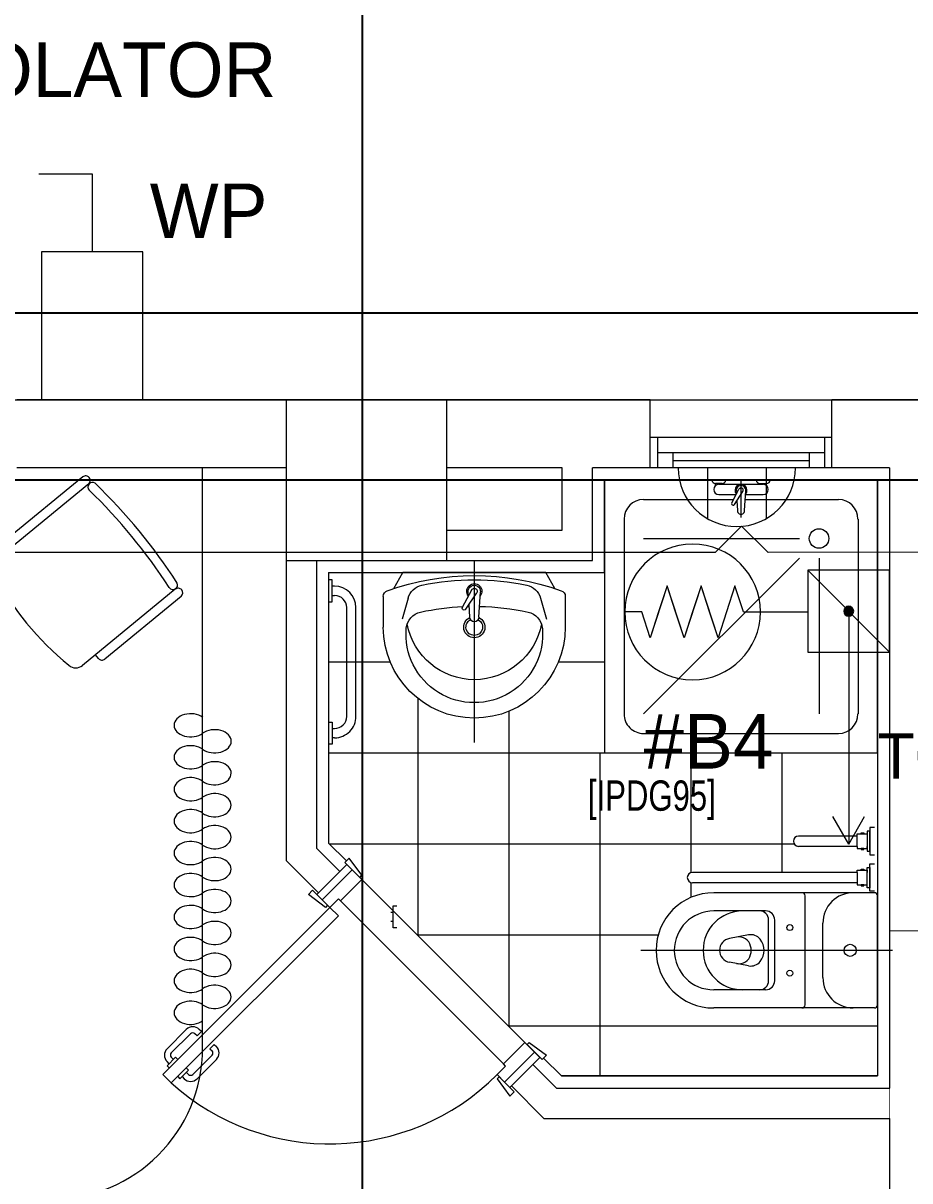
# Model space of a CAD drawing. Header units: metres. Extents: x 75097 to 220695, y -1557923 to -1361206.
# Drawn here: x 136044 to 138968, y -1428749 to -1424931 of the extents above; entities that cross this region are included whole.
import ezdxf

# ---------------------------------------------------------------- set-up
doc = ezdxf.new("R2010")
doc.units = ezdxf.units.M
doc.layers.get('0').update_dxf_attribs({"lineweight": 0})
for name, color, linetype, lineweight in [('A-100 - Copy$0$72_EGR_BASE_TEXT', 8, 'Continuous', 0), ('A-100 - Copy$0$Aluminum', 8, 'Continuous', 0), ('A-100 - Copy$0$car', 8, 'Continuous', 0), ('A-100 - Copy$0$Medical Equipment and Furniture', 8, 'Continuous', 0), ('A-100 - Copy$0$Medical Equipment and Furniture1', 8, 'Continuous', 5), ('A-100 - Copy$0$Proj', 8, 'Continuous', 0), ('A-100 - Copy$0$SANIT', 8, 'Continuous', 0), ('A-100 - Copy$0$Structure', 8, 'Continuous', 9), ('A-100 - Copy$0$Tiles', 8, 'Continuous', 0), ('A-100 - Copy$0$Walls', 8, 'Continuous', 0), ('A-100 - Copy$0$Wooden Joinery', 8, 'Continuous', 0)]:
    doc.layers.add(name, color=color, linetype=linetype, lineweight=lineweight)
for name, color, linetype in [('A-100 - Copy$0$axes', 8, 'Continuous'), ('AMA-SO-POWER', 85, 'Continuous'), ('PD-VENT', 8, 'Continuous')]:
    doc.layers.add(name, color=color, linetype=linetype)
for name, color, linetype, lineweight, true_color in [('E-POWR', 7, 'Continuous', 9, 0x4e7e3e), ('E-POWR-IDEN _1-100_', 7, 'Continuous', 9, 0x4e7e3e), ('EXF', 7, 'Continuous', 0, 0x4e7e3e)]:
    doc.layers.add(name, color=color, linetype=linetype, lineweight=lineweight, true_color=true_color)
doc.styles.add('A-100 - Copy$0$X3G_ENTITY_2587EA', font='swisscl.ttf', dxfattribs={"height": 200})
doc.styles.add('Optima_5', font='', dxfattribs={"height": 3.001645})
doc.styles.get("Standard").update_dxf_attribs({"font": 'GOTHIC.TTF'})
doc.styles.get('Optima_5').set_extended_font_data('Optima')

# ---------------------------------------------------------------- blocks, each defined once
blk = doc.blocks.new('GI-041_dwg__U120-3902841-GI-041')
at = {"layer": 'E-POWR', "flags": 128}
blk.add_lwpolyline([(-0.1145, 0), (0.1145, 0), (0.1145, 0.1572), (-0.1145, 0.1572)], close=True, dxfattribs=at)
blk.add_lwpolyline([(0.2354, 0.1613), (0.2354, 0.0786), (0.1145, 0.0786)], dxfattribs=at)
blk = doc.blocks.new('WALL OUTLET')
at = {"layer": 'E-POWR', "extrusion": (9.94399e-05, 4.90741e-07, 1)}
blk.add_line((-193.4, 0, 0), (193.4, 0, 0), dxfattribs=at)
blk.add_line((-193.4, 0, 0), (193.4, 0, 0), dxfattribs=at)
at = {"layer": 'E-POWR', "extrusion": (9.94399e-05, 4.90741e-07, 1), "elevation": 0}
for points in [[(-96.7, 0), (-96.7, 167.5)], [(96.7, 0), (96.7, 167.5)]]:
    blk.add_lwpolyline(points, dxfattribs=at)
at = {"layer": 'E-POWR', "extrusion": (9.94399e-05, 4.90741e-07, 1)}
blk.add_arc((0, 0, 0), 193.4, 359.9963, 179.9963, dxfattribs=at)
blk = doc.blocks.new('E-WATER HEATER SKT')
at = {"layer": 'E-POWR'}
h = blk.add_hatch(color=256, dxfattribs=at)
h.dxf.hatch_style = 1
h.paths.add_polyline_path([(-0.4153, 0.0019, 1), (-0.4426, 0.0019, 1)])
for p, q in [((-0.5415, -0.1106), (-0.5415, 0.1144)), ((-0.5415, 0.1144), (-0.3165, 0.1144))]:
    blk.add_line(p, q, dxfattribs=at)
blk.add_lwpolyline([(-0.5415, 0.1144), (-0.3165, 0.1144), (-0.3165, -0.1106), (-0.5415, -0.1106)], close=True, dxfattribs=at)
for points in [[(-0.4208, 0.01), (-0.3165, 0.1144)], [(-0.1398, 0), (-0.1165, 0.0717), (-0.0932, 0)], [(-0.1398, 0), (-0.1165, 0.0717), (-0.0699, -0.0717), (-0.0233, 0.0717), (0.0233, -0.0717), (0.0699, 0.0717), (0.1165, -0.0717), (0.1398, 0), (0.1865, 0)], [(-0.0466, 0), (-0.0233, 0.0717), (0, 0)], [(0.0466, 0), (0.0699, 0.0717), (0.0932, 0)], [(-0.1398, 0), (-0.3165, 0)], [(-0.0932, 0), (-0.0699, -0.0717), (-0.0466, 0)], [(0, 0), (0.0233, -0.0717), (0.0466, 0)], [(0.0932, 0), (0.1165, -0.0717), (0.1398, 0)], [(-0.5415, -0.1106), (-0.4371, -0.0063)]]:
    blk.add_lwpolyline(points, dxfattribs=at)
for centre, radius in [((0, 0), 0.1865), ((-0.429, 0.0019), 0.0137)]:
    blk.add_circle(centre, radius, dxfattribs=at)
blk = doc.blocks.new('arrow')
at = {"layer": 'E-POWR'}
for points in [[(140757.7, -1398284.6), (140667.3, -1398232.4)], [(139990, -1398284.6), (140757.7, -1398284.6), (140757.7, -1398284.6)], [(140757.7, -1398284.6), (140667.3, -1398336.8)]]:
    blk.add_lwpolyline(points, dxfattribs=at)
blk = doc.blocks.new('A-100 - Copy$0$GF21016P-P')
at = {"layer": 'A-100 - Copy$0$Medical Equipment and Furniture1', "extrusion": (-1.24384e-09, -1.20261e-09, -1)}
for p, q in [((-0.225, -0.4495), (-0.225, -0.0538)), ((0.225, -0.4495), (0.225, -0.0538)), ((-0.24, -0.109), (-0.225, -0.109)), ((0.24, -0.109), (0.225, -0.109)), ((-0.255, -0.4495), (-0.255, -0.124)), ((0.255, -0.4495), (0.255, -0.124)), ((0.24, -0.4645), (0.24, -0.4645))]:
    blk.add_line(p, q, dxfattribs=at)
for centre, radius, start, end in [((0, -1.0036), 1.0036, 78.7568, 101.2432), ((0.19, -0.0538), 0.035, 0, 80.6557), ((-0.19, -0.0538), 0.035, 99.3443, 180), ((0.24, -0.124), 0.015, 0, 90), ((-0.24, -0.124), 0.015, 90, 180), ((0.24, -0.4495), 0.015, 270, 0), ((0.24, -0.4495), 0.015, 180, 270), ((0.2093, -0.4529), 0.015, 284.3864, 95.5209), ((0, 1.4254), 1.8749, 263.6341, 276.3659), ((-0.2093, -0.4529), 0.015, 84.4791, 255.6136), ((-0.24, -0.4495), 0.015, 270, 0), ((-0.24, -0.4495), 0.015, 180, 270), ((0, 1.406), 1.8855, 263.5119, 276.4881)]:
    blk.add_arc(centre, radius, start, end, dxfattribs=at)
blk = doc.blocks.new('A-100 - Copy$0$CURTAIN')
for centre, start, end in [((-0.3386, 0.0395), 313.5684, 226.4316), ((-0.1881, 0.0395), 313.5684, 226.4316), ((-0.0376, 0.0395), 313.5684, 226.4316), ((0.1129, 0.0395), 313.5684, 226.4316), ((0.2633, 0.0395), 313.5684, 226.4316), ((0.4138, 0.0395), 313.5684, 226.4316), ((0.5643, 0.0395), 313.5684, 226.4316), ((0.7148, 0.0395), 313.5684, 226.4316), ((0.8653, 0.0395), 313.5684, 226.4316), ((0.0376, -0.0395), 133.5684, 46.4316), ((0.1881, -0.0395), 133.5684, 46.4316), ((0.3386, -0.0395), 133.5684, 46.4316), ((0.4891, -0.0395), 133.5684, 46.4316), ((0.6396, -0.0395), 133.5684, 46.4316), ((0.79, -0.0395), 133.5684, 46.4316), ((0.9405, -0.0395), 133.5684, 46.4316), ((-0.4138, -0.0395), 133.5684, 46.4316), ((-0.2633, -0.0395), 133.5684, 46.4316), ((-0.1129, -0.0395), 133.5684, 46.4316)]:
    blk.add_arc(centre, 0.0546, start, end)
blk = doc.blocks.new('A-100 - Copy$0$A$C5B88081F')
at = {"layer": 'A-100 - Copy$0$car'}
for p, q in [((91.9, -7.1), (629.3, -544.5)), ((558.6, -615.2), (21.2, -77.8))]:
    blk.add_line(p, q, dxfattribs=at)
at = {"layer": 'A-100 - Copy$0$Wooden Joinery'}
for p, q in [((1102.4, 41.7), (1038.7, -21.9)), ((1158.9, 41.7), (1130.6, 13.4)), ((1151.9, 34.6), (1144.8, 41.7)), ((1166, 34.6), (1158.9, 41.7)), ((1116.5, 27.6), (1052.9, -36.1)), ((1137.7, 20.5), (1130.6, 27.6)), ((1137.7, 6.3), (1130.6, 13.4)), ((1194.3, 6.3), (1201.4, -0.7)), ((1166, -21.9), (1173.1, -29)), ((1201.4, -0.7), (1173.1, -29)), ((1180.1, -21.9), (1187.2, -29)), ((1194.3, -7.8), (1201.4, -14.9)), ((1045.8, -71.4), (1038.7, -64.4)), ((1059.9, -57.3), (1045.8, -71.4)), ((1059.9, -57.3), (1052.9, -50.2)), ((1187.2, -43.2), (1123.6, -106.8)), ((1201.4, -57.3), (1137.7, -120.9)), ((1102.4, -99.7), (1088.2, -113.9)), ((1088.2, -113.9), (1095.3, -120.9)), ((1102.4, -99.7), (1109.4, -106.8))]:
    blk.add_line(p, q, dxfattribs=at)
for points in [[(106.1, 35.4), (113.1, 42.4), (70.7, 99), (56.6, 84.9)], [(636.4, -495), (1187.2, 55.8), (1215.5, 27.6), (664.7, -523.3)], [(14.1, -70.7), (7.1, -77.8), (-49.5, -35.4), (-35.4, -21.2)], [(671.8, -530.3), (678.8, -523.3), (735.4, -565.7), (721.2, -579.8)], [(565.7, -622.3), (558.6, -629.3), (601, -685.9), (615.2, -671.8)]]:
    blk.add_lwpolyline(points, close=True, dxfattribs=at)
for points in [[(88.4, 53), (-10.6, -46), (-28.3, -28.3), (70.7, 70.7), (88.4, 53)], [(88.4, 53), (113.1, 28.3), (84.9, 0), (91.9, -7.1), (21.2, -77.8), (-10.6, -46), (88.4, 53)], [(689.4, -548), (664.7, -523.3), (636.4, -551.5), (629.3, -544.5), (558.6, -615.2), (590.4, -647), (689.4, -548)], [(689.4, -548), (590.4, -647), (608.1, -664.7), (707.1, -565.7), (689.4, -548)]]:
    blk.add_lwpolyline(points, dxfattribs=at)
for centre, radius, start, end in [((664.7, -523.3), 780, 47.9395, 135), ((1123.6, 20.5), 30, 45, 135), ((1123.6, 20.5), 10, 45, 135), ((1059.9, -43.2), 30, 135, 225), ((1059.9, -43.2), 10, 135, 225), ((1180.1, -36.1), 10, 315, 45), ((1180.1, -36.1), 30, 315, 45), ((1116.5, -99.7), 10, 225, 315), ((1116.5, -99.7), 30, 225, 315)]:
    blk.add_arc(centre, radius, start, end, dxfattribs=at)
blk = doc.blocks.new('A-100 - Copy$0$WC manta')
at = {"layer": 'A-100 - Copy$0$SANIT'}
for p, q in [((-0.13, 0.18), (-0.13, -0.18)), ((-0.12, 0.19), (0.41, 0.19)), ((0.109, 0.18), (0.109, -0.18)), ((0.239, 0.13), (0.41, 0.13)), ((0.05, 0.09), (0.05, -0.09)), ((0.209, 0.1), (0.209, -0.1)), ((0.229, 0.1), (0.229, -0.1)), ((0.2955, 0.051), (0.3581, 0.0393)), ((-0.18, 0), (0.65, 0)), ((0.2955, -0.051), (0.3581, -0.0393)), ((0.239, -0.13), (0.41, -0.13)), ((-0.12, -0.19), (0.41, -0.19))]:
    blk.add_line(p, q, dxfattribs=at)
for centre, radius in [((0.159, 0.0752), 0.01), ((-0.04, 0), 0.02), ((0.159, -0.0753), 0.01)]:
    blk.add_circle(centre, radius, dxfattribs=at)
for centre, radius, start, end in [((-0.12, 0.18), 0.01, 90, 180), ((-0.05, 0.09), 0.1, 0, 90), ((0.119, 0.18), 0.01, 90, 180), ((0.41, 0), 0.19, 270, 90), ((0.239, 0.1), 0.03, 90, 180), ((0.259, 0.1), 0.03, 90, 180), ((0.3147, 0), 0.13, 270, 90), ((0.41, 0), 0.13, 270, 90), ((0.2882, 0.0117), 0.04, 79.4289, 141.525), ((0.3271, 0.0044), 0.04, 79.4289, 166.4176), ((0.3507, 0), 0.04, 280.5711, 79.4289), ((0.3029, 0), 0.0588, 141.525, 218.475), ((0.3454, 0), 0.0588, 166.4176, 193.5824), ((0.2882, -0.0117), 0.04, 218.475, 280.5711), ((0.3271, -0.0044), 0.04, 193.5824, 280.5711), ((-0.05, -0.09), 0.1, 270, 0), ((0.239, -0.1), 0.03, 180, 270), ((0.259, -0.1), 0.03, 180, 270), ((-0.12, -0.18), 0.01, 180, 270), ((0.119, -0.18), 0.01, 180, 270)]:
    blk.add_arc(centre, radius, start, end, dxfattribs=at)
blk = doc.blocks.new('A-100 - Copy$0$lav-manta 60')
at = {"layer": 'A-100 - Copy$0$SANIT'}
for p, q in [((0, 0.04), (0, -0.56)), ((-0.2658, -0.0529), (-0.2358, 0)), ((-0.2358, 0), (0.2358, 0)), ((0.2658, -0.0529), (0.2358, 0)), ((-0.015, -0.1473), (-0.0199, -0.064)), ((0.0274, -0.121), (-0.0078, -0.0673)), ((0.0389, -0.1142), (0.0087, -0.0575)), ((0.0191, -0.077), (0.0199, -0.064)), ((-0.3, -0.0789), (-0.3, -0.18)), ((-0.2185, -0.0841), (-0.2383, -0.1537)), ((0.015, -0.1473), (0.0174, -0.1057)), ((0.2185, -0.0841), (0.2383, -0.1537)), ((0.3, -0.0789), (0.3, -0.18))]:
    blk.add_line(p, q, dxfattribs=at)
for centre, radius, start, end in [((0, -0.8557), 0.8457, 70.1771, 109.8229), ((0, -0.8696), 0.8457, 78.1914, 101.8086), ((0, -0.0617), 0.025, 320.7474, 220.368), ((-0.28, -0.0789), 0.02, 109.8229, 180), ((-0.1608, -0.1006), 0.06, 101.8086, 164.0794), ((0, -0.0617), 0.02, 353.2671, 186.682), ((0, -0.0617), 0.00966, 25.4127, 215.9577), ((0.1608, -0.1006), 0.06, 15.9206, 78.1914), ((0.28, -0.0789), 0.02, 0, 70.1771), ((0, -0.9572), 0.8457, 91.1572, 102.0883), ((0, -0.9572), 0.8457, 88.5486, 88.844), ((0.0332, -0.1176), 0.00666, 210.6852, 30.6852), ((0, -0.9572), 0.8457, 77.9117, 87.4274), ((-0.1645, -0.189), 0.06, 102.0883, 174.8142), ((0, -0.18), 0.035, 115.3106, 64.6894), ((0, -0.1473), 0.015, 180, 0), ((0.1645, -0.189), 0.06, 5.1858, 77.9117), ((0, -0.18), 0.3, 180, 0), ((0, -0.2039), 0.2252, 174.8142, 5.1858), ((0, -0.1282), 0.2252, 190.6097, 349.3903), ((0, -0.18), 0.0275, 117.1496, 62.8504)]:
    blk.add_arc(centre, radius, start, end, dxfattribs=at)
blk = doc.blocks.new('A-100 - Copy$0$SHOWER TRAY 80x80')
at = {"layer": 'A-100 - Copy$0$SANIT'}
for p, q in [((0, 0), (0, 0.8)), ((0.8, 0.8), (0, 0.8)), ((0.8, 0), (0.8, 0.8)), ((0.1143, 0.7429), (0.6857, 0.7429)), ((0.0571, 0.4124), (0.0571, 0.6857)), ((0.7429, 0.1143), (0.7429, 0.6857)), ((0.2286, 0.6286), (0.6857, 0.6286)), ((0.1714, 0.1143), (0.1714, 0.5714)), ((0.2286, 0.5714), (0.6857, 0.1143)), ((0.01, 0.455), (0.01, 0.475)), ((0.0163, 0.475), (0.01, 0.475)), ((0.0125, 0.455), (0.01, 0.455)), ((0.0125, 0.335), (0.0125, 0.465)), ((0.0425, 0.4133), (0.0425, 0.465)), ((0.0895, 0.4105), (0.0316, 0.4139)), ((0.11, 0.4), (0, 0.4)), ((0.0667, 0.3728), (0.0271, 0.3939)), ((0.0407, 0.3866), (0.0316, 0.3861)), ((0.0715, 0.3808), (0.0334, 0.4058)), ((0.0425, 0.335), (0.0425, 0.3857)), ((0.0571, 0.1143), (0.0571, 0.3779)), ((0.0608, 0.3878), (0.0895, 0.3895)), ((0.01, 0.345), (0.01, 0.325)), ((0.0125, 0.345), (0.01, 0.345)), ((0.0163, 0.325), (0.01, 0.325)), ((0.1143, 0.0571), (0.6857, 0.0571)), ((0, 0), (0.8, 0))]:
    blk.add_line(p, q, dxfattribs=at)
blk.add_circle((0.1714, 0.6286), 0.0286, dxfattribs=at)
for centre, radius, start, end in [((0.1143, 0.6857), 0.0571, 90, 180), ((0.6857, 0.6857), 0.0571, 360, 90), ((0, 0.475), 0.01, 0, 90), ((0.0275, 0.465), 0.015, 0, 180), ((0, 0.455), 0.01, 270, 0), ((0.03, 0.4), 0.0175, 49.632, 309.2526), ((0.03, 0.4), 0.014, 83.2671, 276.7329), ((0.0895, 0.4), 0.0105, 270, 90), ((0.03, 0.4), 0.00676, 54.0423, 244.5873), ((0.0691, 0.3768), 0.00467, 239.3148, 59.3148), ((0, 0.345), 0.01, 0, 90), ((0, 0.325), 0.01, 270, 0), ((0.0275, 0.335), 0.015, 180, 0), ((0.1143, 0.1143), 0.0571, 180, 270), ((0.6857, 0.1143), 0.0571, 270, 360)]:
    blk.add_arc(centre, radius, start, end, dxfattribs=at)
blk = doc.blocks.new('A-100 - Copy')
at = {"layer": 'A-100 - Copy$0$Aluminum'}
for p, q in [((138711.2, -1426297.7, 0), (138111.2, -1426297.7, 0)), ((138136.2, -1426297.7, 0), (138136.2, -1426397.7, 0)), ((138686.2, -1426297.7, 0), (138686.2, -1426397.7, 0)), ((138686.2, -1426347.7, 0), (138136.2, -1426347.7, 0)), ((138186.2, -1426347.7, 0), (138186.2, -1426397.7, 0)), ((138636.2, -1426347.7, 0), (138636.2, -1426397.7, 0)), ((138711.2, -1426397.7, 2.4), (138111.2, -1426397.7, 2.4)), ((138186.2, -1426372.7, 0), (138636.2, -1426372.7, 0))]:
    blk.add_line(p, q, dxfattribs=at)
at = {"layer": 'A-100 - Copy$0$axes'}
for p, q in [((137163.3, -1477297.4, 0), (137163.3, -1387547.7, 0)), ((178940.3, -1425887.7, 2.4), (96042.2, -1425887.7, 2.4)), ((178940.3, -1426437.7, 2.4), (96049.7, -1426437.7, 2.4))]:
    blk.add_line(p, q, dxfattribs=at)
at = {"layer": 'A-100 - Copy$0$Medical Equipment and Furniture'}
blk.add_line((136636.2, -1428310.2, 0), (136636.2, -1426397.7, 0), dxfattribs=at)
at = {"layer": 'A-100 - Copy$0$Medical Equipment and Furniture', "elevation": 0}
blk.add_lwpolyline([(115563.3, -1421042.7), (122868.3, -1421042.7), (122868.3, -1426172.7), (159028.3, -1426172.7), (159136.2, -1440572.7), (159048.3, -1440572.7), (159048.3, -1440877.7)], dxfattribs=at)
at = {"layer": 'A-100 - Copy$0$Medical Equipment and Furniture'}
blk.add_arc((136136.2, -1428310.2, 0), 500, 270, 0, dxfattribs=at)
at = {"layer": 'A-100 - Copy$0$Proj'}
blk.add_line((138111.2, -1426172.7, 2.4), (138711.2, -1426172.7, 2.4), dxfattribs=at)
at = {"layer": 'A-100 - Copy$0$SANIT'}
for p, q in [((137062.9, -1426767.1, 0), (137051.2, -1426767.1, 0)), ((137062.9, -1426839.1, 0), (137062.9, -1426767.1, 0)), ((137071.2, -1426787.8, 0), (137062.9, -1426787.8, 0)), ((137062.9, -1426818.4, 0), (137071.2, -1426818.4, 0)), ((137051.2, -1426839.1, 0), (137062.9, -1426839.1, 0)), ((137111.2, -1427217.6, 0), (137111.2, -1426858.1, 0)), ((137141.8, -1427217.8, 0), (137141.8, -1426858, 0)), ((137051.2, -1427236.3, 0), (137062.9, -1427236.3, 0)), ((137062.9, -1427236.3, 0), (137062.9, -1427308.3, 0)), ((137062.9, -1427257, 0), (137071.2, -1427257, 0)), ((137062.9, -1427308.3, 0), (137051.2, -1427308.3, 0)), ((137071.2, -1427287.6, 0), (137062.9, -1427287.6, 0)), ((138851.2, -1427583.7, 0), (138836.2, -1427583.7, 0)), ((138836.2, -1427583.7, 0), (138836.2, -1427673.7, 0)), ((138794.3, -1427611.7, 0), (138601.2, -1427611.7, 0)), ((138794.3, -1427611.7, 0), (138794.3, -1427604.3, 0)), ((138794.3, -1427604.3, 0), (138827.1, -1427604.3, 0)), ((138794.3, -1427645.7, 0), (138794.3, -1427611.7, 0)), ((138807.2, -1427601.3, 0), (138816, -1427601.3, 0)), ((138807.2, -1427604.3, 0), (138807.2, -1427601.3, 0)), ((138816, -1427604.3, 0), (138807.2, -1427604.3, 0)), ((138816, -1427601.3, 0), (138816, -1427604.3, 0)), ((138836.2, -1427595.3, 0), (138827.1, -1427595.3, 0)), ((138827.1, -1427595.3, 0), (138827.1, -1427662, 0)), ((138827.1, -1427604.3, 0), (138827.1, -1427611.7, 0)), ((138836.2, -1427662, 0), (138836.2, -1427595.3, 0)), ((138794.3, -1427645.7, 0), (138601.2, -1427645.7, 0)), ((138794.3, -1427645.7, 0), (138794.3, -1427653, 0)), ((138794.3, -1427653, 0), (138827.1, -1427653, 0)), ((138816, -1427653, 0), (138807.2, -1427653, 0)), ((138807.2, -1427653, 0), (138807.2, -1427656, 0)), ((138807.2, -1427656, 0), (138816, -1427656, 0)), ((138816, -1427656, 0), (138816, -1427653, 0)), ((138827.1, -1427653, 0), (138827.1, -1427645.7, 0)), ((138827.1, -1427662, 0), (138836.2, -1427662, 0)), ((138836.2, -1427673.7, 0), (138851.2, -1427673.7, 0)), ((138836.2, -1427703.7, 0), (138851.2, -1427703.7, 0)), ((138836.2, -1427793.7, 0), (138836.2, -1427703.7, 0)), ((138794.3, -1427731.7, 0), (138251.2, -1427731.7, 0)), ((138794.3, -1427724.3, 0), (138827.1, -1427724.3, 0)), ((138794.3, -1427731.7, 0), (138794.3, -1427724.3, 0)), ((138794.3, -1427731.7, 0), (138794.3, -1427765.7, 0)), ((138807.2, -1427721.3, 0), (138816, -1427721.3, 0)), ((138807.2, -1427724.3, 0), (138807.2, -1427721.3, 0)), ((138816, -1427724.3, 0), (138807.2, -1427724.3, 0)), ((138816, -1427721.3, 0), (138816, -1427724.3, 0)), ((138827.1, -1427782, 0), (138827.1, -1427715.3, 0)), ((138827.1, -1427715.3, 0), (138836.2, -1427715.3, 0)), ((138827.1, -1427724.3, 0), (138827.1, -1427731.7, 0)), ((138836.2, -1427715.3, 0), (138836.2, -1427782, 0)), ((138794.3, -1427765.7, 0), (138251.2, -1427765.7, 0)), ((138794.3, -1427765.7, 0), (138794.3, -1427773, 0)), ((138794.3, -1427773, 0), (138827.1, -1427773, 0)), ((138816, -1427773, 0), (138807.2, -1427773, 0)), ((138807.2, -1427773, 0), (138807.2, -1427776, 0)), ((138807.2, -1427776, 0), (138816, -1427776, 0)), ((138816, -1427776, 0), (138816, -1427773, 0)), ((138827.1, -1427773, 0), (138827.1, -1427765.7, 0)), ((138836.2, -1427782, 0), (138827.1, -1427782, 0)), ((138851.2, -1427793.7, 0), (138836.2, -1427793.7, 0)), ((137264.5, -1427914.1, 0), (137264.5, -1427842.1, 0)), ((137264.5, -1427842.1, 0), (137276.2, -1427842.1, 0)), ((137256.2, -1427862.8, 0), (137264.5, -1427862.8, 0)), ((137264.5, -1427893.4, 0), (137256.2, -1427893.4, 0)), ((137276.2, -1427914.1, 0), (137264.5, -1427914.1, 0))]:
    blk.add_line(p, q, dxfattribs=at)
for centre, radius, start, end in [((137071.2, -1426858.4, 0), 70.6, 359.9995, 89.9995), ((137071.2, -1426858.4, 0), 40, 359.9995, 89.9995), ((137071.2, -1427217, 0), 70.6, 270.0005, 0.0005), ((137071.2, -1427217, 0), 40, 270.0005, 0.0005), ((138601.2, -1427628.7, 0), 17, 89.9999, 269.9999), ((138251.2, -1427748.7, 0), 17, 90.0001, 270.0001)]:
    blk.add_arc(centre, radius, start, end, dxfattribs=at)
at = {"layer": 'A-100 - Copy$0$Structure', "elevation": 0}
blk.add_lwpolyline([(136911.2, -1426702.7), (137441.2, -1426702.7), (137441.2, -1426172.7), (136911.2, -1426172.7)], close=True, dxfattribs=at)
at = {"layer": 'A-100 - Copy$0$Tiles'}
for p, q in [((137961.2, -1426742.7, 0), (137961.2, -1426437.7, 0)), ((137961.2, -1426437.7, 0), (138861.2, -1426437.7, 0)), ((138861.2, -1426437.7, 0), (138861.2, -1428402.7, 0)), ((138861.2, -1426437.7, 0), (138861.2, -1428402.7, 0)), ((137051.2, -1426742.7, 0), (137051.2, -1427634.7, 0)), ((137051.2, -1426742.7, 0), (137961.2, -1426742.7, 0)), ((137054.2, -1427037.7, 2.4), (137254.8, -1427037.7, 2.4)), ((137809, -1427037.7, 2.4), (137961.2, -1427037.7, 2.4)), ((137346.2, -1427158.4, 2.4), (137346.2, -1427939.7, 2.4)), ((137646.2, -1427200, 2.4), (137646.2, -1428239.7, 2.4)), ((137054.2, -1427337.7, 2.4), (138856.2, -1427337.7, 2.4)), ((137946.2, -1427337.7, 2.4), (137946.2, -1428402.7, 2.4)), ((137946.2, -1427337.7, 2.4), (138139.2, -1427337.7, 2.4)), ((138173.2, -1427337.7, 2.4), (138214.4, -1427337.7, 2.4)), ((138246.2, -1427337.7, 2.4), (138246.2, -1427732.4, 2.4)), ((138546.2, -1427337.7, 2.4), (138546.2, -1427731.7, 2.4)), ((137110, -1427693.4, 0), (137051.2, -1427634.7, 0)), ((137054.2, -1427637.7, 2.4), (138586.8, -1427637.7, 2.4)), ((138246.2, -1427764.9, 2.4), (138246.2, -1427814.1, 2.4)), ((137344.2, -1427937.7, 2.4), (138138.2, -1427937.7, 2.4)), ((137644.2, -1428237.7, 2.4), (138861.2, -1428237.7, 2.4)), ((138696.2, -1428237.7, 2.4), (138765.6, -1428237.7, 2.4)), ((138796.2, -1428237.7, 2.4), (138856.2, -1428237.7, 2.4)), ((137819.2, -1428402.7, 0), (137760.5, -1428344, 0)), ((137819.2, -1428402.7, 0), (137760.5, -1428344, 0)), ((137819.2, -1428402.7, 0), (138861.2, -1428402.7, 0)), ((138861.2, -1428402.7, 0), (137819.2, -1428402.7, 0))]:
    blk.add_line(p, q, dxfattribs=at)
at = {"layer": 'A-100 - Copy$0$Walls'}
for p, q in [((136911.2, -1426172.7, 0), (136023.7, -1426172.7, 0)), ((138111.2, -1426172.7, 2.4), (137441.2, -1426172.7, 0)), ((138111.2, -1426397.7, 2.4), (138111.2, -1426172.7, 2.4)), ((139591.2, -1426172.7, 0), (138711.2, -1426172.7, 2.4)), ((138711.2, -1426397.7, 2.4), (138711.2, -1426172.7, 2.4)), ((136911.2, -1426397.7, 0), (136023.7, -1426397.7, 0)), ((136911.2, -1426397.7, 0), (136911.2, -1427692.7, 0)), ((137821.2, -1426397.7, 0), (137441.2, -1426397.7, 0)), ((137821.2, -1426602.7, 0), (137821.2, -1426397.7, 0)), ((137921.2, -1426702.7, 0), (137921.2, -1426397.7, 0)), ((138111.2, -1426397.7, 2.4), (137921.2, -1426397.7, 4.9)), ((138901.2, -1426397.7, 0), (138711.2, -1426397.7, 2.4)), ((138901.2, -1426397.7, 0), (138901.2, -1428442.7, 0)), ((139331.2, -1426437.7, 0), (138228.3, -1426437.7, 0)), ((139331.2, -1426437.7, 0), (138228.3, -1426437.7, 0)), ((137441.2, -1426602.7, 0), (137821.2, -1426602.7, 2.6)), ((137011.2, -1426702.7, 0), (137011.2, -1427651.3, 0)), ((137441.2, -1426702.7, 0), (137921.2, -1426702.7, 2.3)), ((137088.7, -1427728.8, 0), (137011.2, -1427651.3, 0)), ((137018, -1427799.5, 0), (136911.2, -1427692.7, 0)), ((137018, -1427799.5, 0), (137088.7, -1427728.8, 0)), ((137654.4, -1428435.9, 0), (137725.1, -1428365.2, 0)), ((137802.7, -1428442.7, 0), (137725.1, -1428365.2, 0)), ((137761.2, -1428542.7, 0), (137654.4, -1428435.9, 0)), ((137802.7, -1428442.7, 0), (138901.2, -1428442.7, 0)), ((137761.2, -1428542.7, 0), (138901.2, -1428542.7, 0)), ((138901.2, -1428542.7, 0), (138901.2, -1430030.6, 0))]:
    blk.add_line(p, q, dxfattribs=at)
at = {"layer": 'A-100 - Copy$0$Medical Equipment and Furniture', "xscale": -999.9999999999973, "yscale": 999.9999999999973, "zscale": 1000, "rotation": 129.3993387448624}
blk.add_blockref('A-100 - Copy$0$GF21016P-P', (136055.9, -1426909.5, 2.4), dxfattribs=at)
at = {"layer": 'A-100 - Copy$0$Medical Equipment and Furniture', "extrusion": (1.26698e-09, -6.38299e-11, -1), "xscale": -699.9999999767343, "yscale": 1000.000000000002, "zscale": 1000, "rotation": 90.01407011184907}
blk.add_blockref('A-100 - Copy$0$CURTAIN', (-136636.2, -1427536.2, 0), dxfattribs=at)
at = {"layer": 'A-100 - Copy$0$SANIT'}
for name, p, xscale, yscale, zscale, rotation in [('A-100 - Copy$0$SHOWER TRAY 80x80', (137961.2, -1426437.7, 0), 1125.000038938183, 1125.000038938183, 1125.000038938183, 270.0000000765987), ('A-100 - Copy$0$lav-manta 60', (137531.9, -1426742.7, 0), -1000.000000000223, 1000.000000000223, 1000.000000000223, 0.001835489874011387), ('A-100 - Copy$0$WC manta', (138731.2, -1427988.7, 0), 999.9999999999995, 999.9999999999995, 999.9999999999995, 180)]:
    blk.add_blockref(name, p, dxfattribs=dict(at, xscale=xscale, yscale=yscale, zscale=zscale, rotation=rotation))
at = {"layer": 'A-100 - Copy$0$Wooden Joinery'}
for p, rotation in [((140021.2, -1427637.7, 0), 225.0000000005854), ((137720.1, -1428370.2, 0), 180)]:
    blk.add_blockref('A-100 - Copy$0$A$C5B88081F', p, dxfattribs=dict(at, rotation=rotation))
at = {"layer": 'A-100 - Copy$0$72_EGR_BASE_TEXT', "insert": (138117.3, -1427428.3, 2.4), "char_height": 100, "attachment_point": 2, "style": 'A-100 - Copy$0$X3G_ENTITY_2587EA'}
blk.add_mtext('[IPDG95]', dxfattribs=at)

msp = doc.modelspace()

# ---------------------------------------------------------------- linework, layer by layer
at = {"layer": 'E-POWR', "const_width": 3, "elevation": 0}
msp.add_lwpolyline([(137388, -1431035.8), (137772.7, -1431035.8), (138901.2, -1429907.3), (138901.2, -1427924.6), (141446.6, -1427924.6), (141446.6, -1429233.6), (143248.9, -1431035.8), (143714.5, -1431035.8)], dxfattribs=at)
at = {"layer": 'EXF', "color": 85}
for points in [[(138500.3, -1426677), (138413.1, -1426589.9), (138326, -1426677), (135178.5, -1426677), (135178.5, -1426437.7), (133138.2, -1426437.7), (133138.1, -1426675.6), (128826.7, -1426675.6), (128739.6, -1426588.5), (128652.4, -1426675.6), (127676.8, -1426675.6), (127588.7, -1426591.1), (127588.7, -1426591.1)], [(153939.2, -1426588.5), (153939.2, -1426588.5), (153852, -1426675.6), (152876.4, -1426675.6), (152789.2, -1426588.5), (152702, -1426675.6), (148187.6, -1426675.6), (148187.6, -1426437.7), (146886.4, -1426437.7), (146886.4, -1426675.6), (142814.3, -1426675.6), (142727.2, -1426588.5), (142640, -1426675.6), (138500.3, -1426677)]]:
    msp.add_lwpolyline(points, dxfattribs=at)

# ---------------------------------------------------------------- block references
at = {"color": 85, "xscale": 2127.341102341351, "yscale": 2127.341102341351, "zscale": 2127.341102341351, "rotation": 89.99999999978158}
msp.add_blockref('GI-041_dwg__U120-3902841-GI-041', (136438.9, -1425929.1, 0), dxfattribs=at)
at = {"layer": 'AMA-SO-POWER', "color": 85, "xscale": -1200, "yscale": 1200, "zscale": 1200, "rotation": 359.9999534452681}
msp.add_blockref('E-WATER HEATER SKT', (138251.5, -1426872.5, 0), dxfattribs=at)
at = {"layer": 'E-POWR', "color": 85, "rotation": 269.9999999999976}
msp.add_blockref('arrow', (1537050.9, -1286880.3, 0), dxfattribs=at)
at = {"layer": 'PD-VENT', "color": 85, "rotation": 180.0183656982871}
msp.add_blockref('WALL OUTLET', (138397.4, -1426397.7, 0), dxfattribs=at)

# ---------------------------------------------------------------- texts
at = {"layer": 'E-POWR'}
msp.add_text('TO MCP-05', height=150, dxfattribs=at).set_placement((138861.2, -1427422.5, -1.8))
at = {"layer": 'E-POWR', "insert": (138089.8, -1427209.1, 0), "char_height": 180.1, "width": 3.637978807091713e-12, "attachment_point": 1, "rotation": 360, "line_spacing_factor": 1.047943, "style": 'Optima_5'}
msp.add_mtext('#B4', dxfattribs=at)
at = {"layer": 'E-POWR-IDEN _1-100_', "attachment_point": 1, "rotation": 360, "line_spacing_factor": 1.047943, "style": 'Optima_5'}
for s, insert, char_height, width in [('2X20A ISOLATOR\\PFOR OU', (134871.2, -1424994.6, 0), 180.099, 2475.925), ('WP', (136461.8, -1425459.8), 180.1, 3.637978807091713e-12)]:
    msp.add_mtext(s, dxfattribs=dict(at, insert=insert, char_height=char_height, width=width))

# ---------------------------------------------------------------- next in the draw order: block references
msp.add_blockref('A-100 - Copy', (0, 0))

doc.saveas('drawing.dxf')
